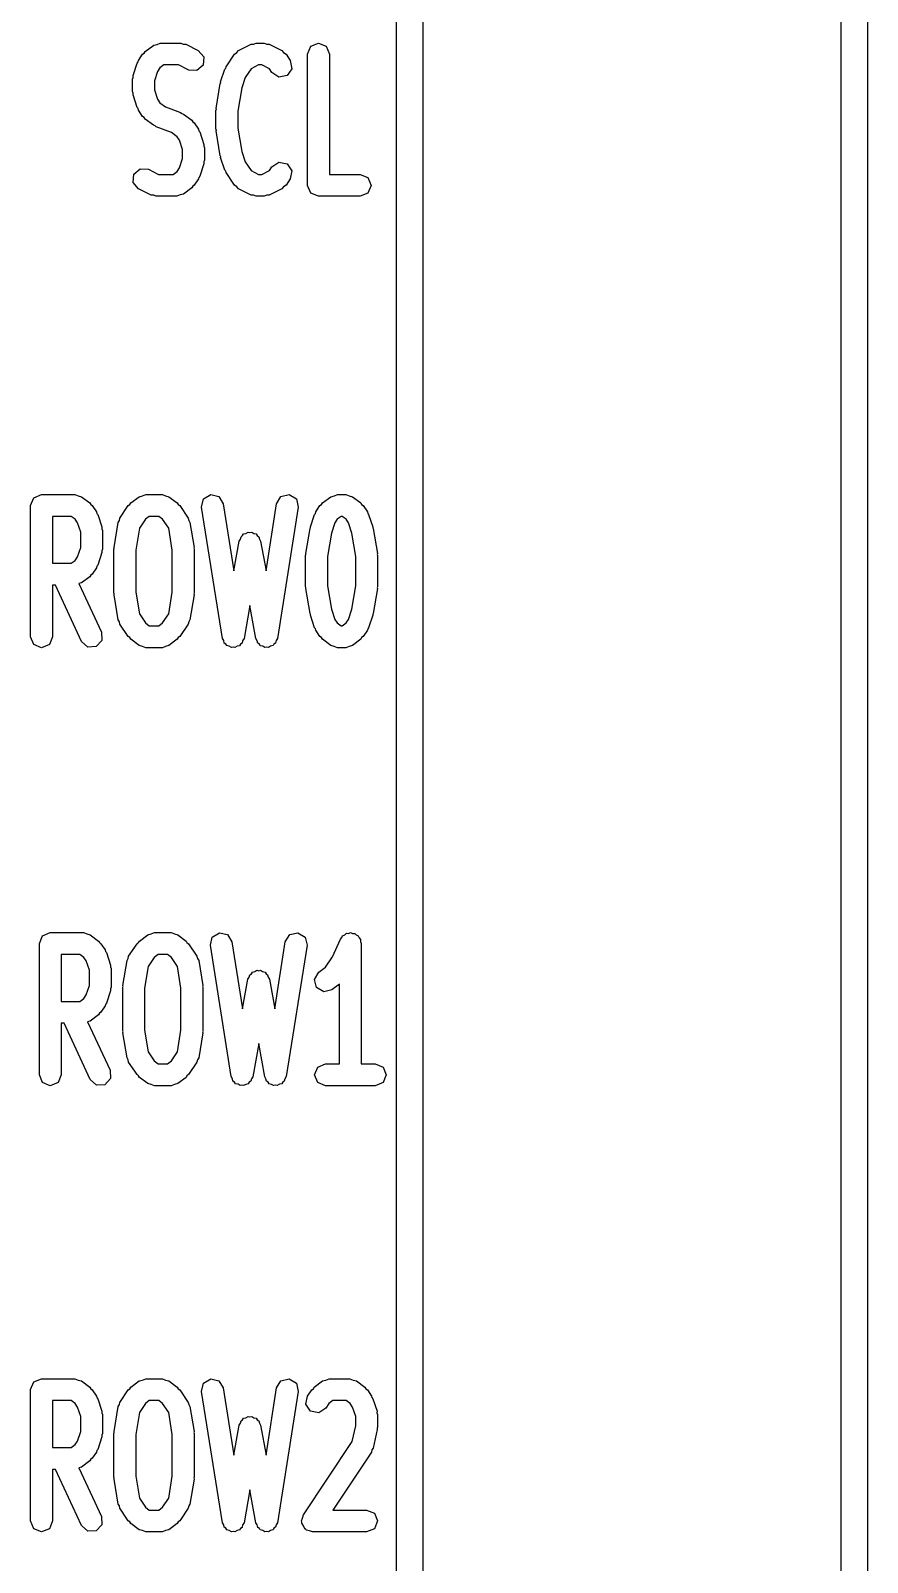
# Model space of a CAD drawing. Extents: x 66 to 223, y -169 to -36.
# Drawn here: x 103.89 to 108.67, y -67.89 to -59.14 of the extents above; entities that cross this region are included whole.
import ezdxf

# ---------------------------------------------------------------- set-up
doc = ezdxf.new("R2010")
doc.units = 0
doc.layers.add('BLACK', color=7, linetype='CONTINUOUS')

msp = doc.modelspace()

# ---------------------------------------------------------------- linework, layer by layer
at = {"layer": 'BLACK', "linetype": 'CONTINUOUS'}
for p, q in [((105.981, -76.1917), (105.981, -45.7117)), ((108.671, -45.7117), (108.671, -76.1917)), ((106.131, -45.7867), (106.131, -76.1167)), ((108.521, -76.1167), (108.521, -45.7867)), ((104.546, -59.2567), (104.594, -59.221)), ((104.594, -59.221), (104.613, -59.2161)), ((104.613, -59.2161), (104.631, -59.2085)), ((104.631, -59.2085), (104.75, -59.2085)), ((104.75, -59.2085), (104.763, -59.2141)), ((104.763, -59.2141), (104.778, -59.2151)), ((104.778, -59.2151), (104.849, -59.2508)), ((105.079, -59.2508), (105.151, -59.2151)), ((105.151, -59.2151), (105.165, -59.2141)), ((105.165, -59.2141), (105.179, -59.2085)), ((105.179, -59.2085), (105.226, -59.2085)), ((105.226, -59.2085), (105.24, -59.2141)), ((105.24, -59.2141), (105.254, -59.2151)), ((105.254, -59.2151), (105.326, -59.2508)), ((105.492, -59.2268), (105.536, -59.2085)), ((105.536, -59.2085), (105.58, -59.2268)), ((104.506, -59.3162), (104.508, -59.3077)), ((104.508, -59.3077), (104.531, -59.272)), ((104.531, -59.272), (104.54, -59.266)), ((104.54, -59.266), (104.546, -59.2567)), ((104.849, -59.2508), (104.881, -59.2869)), ((104.881, -59.2869), (104.877, -59.3346)), ((105.008, -59.3435), (105.055, -59.272)), ((105.055, -59.272), (105.069, -59.263)), ((105.069, -59.263), (105.079, -59.2508)), ((105.326, -59.2508), (105.336, -59.263)), ((105.336, -59.263), (105.35, -59.272)), ((105.35, -59.272), (105.373, -59.3077)), ((105.373, -59.3077), (105.383, -59.3547)), ((105.473, -59.271), (105.492, -59.2268)), ((105.473, -60.021), (105.473, -59.271)), ((105.58, -59.2268), (105.598, -59.271)), ((105.598, -59.271), (105.598, -59.9585)), ((104.476, -59.3941), (104.5, -59.3226)), ((104.477, -59.4043), (104.476, -59.3941)), ((104.5, -59.3226), (104.506, -59.3162)), ((104.616, -59.3701), (104.598, -59.424)), ((104.629, -59.3503), (104.616, -59.3701)), ((104.652, -59.3335), (104.629, -59.3503)), ((104.735, -59.3335), (104.652, -59.3335)), ((104.794, -59.3626), (104.735, -59.3335)), ((104.841, -59.366), (104.794, -59.3626)), ((104.877, -59.3346), (104.841, -59.366)), ((104.976, -59.4298), (105, -59.3584)), ((105, -59.3584), (105.006, -59.3519)), ((105.006, -59.3519), (105.008, -59.3435)), ((105.15, -59.3552), (105.116, -59.4058)), ((105.193, -59.3335), (105.15, -59.3552)), ((105.211, -59.3335), (105.193, -59.3335)), ((105.255, -59.3552), (105.211, -59.3335)), ((105.269, -59.3771), (105.255, -59.3552)), ((105.309, -59.4037), (105.269, -59.3771)), ((105.356, -59.3944), (105.309, -59.4037)), ((105.383, -59.3547), (105.356, -59.3944)), ((104.473, -59.4138), (104.477, -59.4043)), ((104.473, -59.4853), (104.473, -59.4138)), ((104.477, -59.4948), (104.473, -59.4853)), ((104.598, -59.424), (104.598, -59.4751)), ((104.598, -59.4751), (104.616, -59.529)), ((104.95, -59.5821), (104.974, -59.4393)), ((104.974, -59.4393), (104.977, -59.4349)), ((104.977, -59.4349), (104.976, -59.4298)), ((105.097, -59.4647), (105.074, -59.5976)), ((105.116, -59.4058), (105.097, -59.4647)), ((104.476, -59.505), (104.477, -59.4948)), ((104.5, -59.5765), (104.476, -59.505)), ((104.616, -59.529), (104.629, -59.5488)), ((104.629, -59.5488), (104.661, -59.5728)), ((104.661, -59.5728), (104.748, -59.6053)), ((104.506, -59.5829), (104.5, -59.5765)), ((104.508, -59.5914), (104.506, -59.5829)), ((104.531, -59.6271), (104.508, -59.5914)), ((104.54, -59.6331), (104.531, -59.6271)), ((104.546, -59.6424), (104.54, -59.6331)), ((104.593, -59.6781), (104.546, -59.6424)), ((104.748, -59.6053), (104.755, -59.6116)), ((104.755, -59.6116), (104.764, -59.6138)), ((104.764, -59.6138), (104.811, -59.6496)), ((104.811, -59.6496), (104.817, -59.6589)), ((104.817, -59.6589), (104.826, -59.6649)), ((104.949, -59.5924), (104.952, -59.5874)), ((104.949, -59.6996), (104.949, -59.5924)), ((104.952, -59.5874), (104.95, -59.5821)), ((105.074, -59.5976), (105.074, -59.6944)), ((104.602, -59.6804), (104.593, -59.6781)), ((104.609, -59.6867), (104.602, -59.6804)), ((104.696, -59.7192), (104.609, -59.6867)), ((104.728, -59.7431), (104.696, -59.7192)), ((104.741, -59.763), (104.728, -59.7431)), ((104.826, -59.6649), (104.85, -59.7006)), ((104.85, -59.7006), (104.851, -59.709)), ((104.851, -59.709), (104.857, -59.7155)), ((104.857, -59.7155), (104.881, -59.7869)), ((104.952, -59.7046), (104.949, -59.6996)), ((104.95, -59.7098), (104.952, -59.7046)), ((104.974, -59.8527), (104.95, -59.7098)), ((105.074, -59.6944), (105.097, -59.8273)), ((104.759, -59.8168), (104.741, -59.763)), ((104.759, -59.868), (104.759, -59.8168)), ((104.881, -59.7869), (104.88, -59.7972)), ((104.88, -59.7972), (104.884, -59.8067)), ((104.884, -59.8067), (104.884, -59.8781)), ((105.097, -59.8273), (105.116, -59.8861)), ((104.728, -59.9417), (104.741, -59.9219)), ((104.741, -59.9219), (104.759, -59.868)), ((104.881, -59.8979), (104.857, -59.9693)), ((104.884, -59.8781), (104.88, -59.8876)), ((104.88, -59.8876), (104.881, -59.8979)), ((104.977, -59.857), (104.974, -59.8527)), ((104.976, -59.8622), (104.977, -59.857)), ((105, -59.9336), (104.976, -59.8622)), ((105.116, -59.8861), (105.15, -59.9368)), ((105.255, -59.9368), (105.269, -59.9149)), ((105.269, -59.9149), (105.309, -59.8883)), ((105.309, -59.8883), (105.356, -59.8976)), ((105.356, -59.8976), (105.383, -59.9373)), ((104.476, -60.005), (104.48, -59.9573)), ((104.508, -60.0412), (104.476, -60.005)), ((104.48, -59.9573), (104.516, -59.926)), ((104.516, -59.926), (104.564, -59.9294)), ((104.564, -59.9294), (104.622, -59.9585)), ((104.622, -59.9585), (104.705, -59.9585)), ((104.705, -59.9585), (104.728, -59.9417)), ((104.85, -59.9842), (104.826, -60.0199)), ((104.851, -59.9758), (104.85, -59.9842)), ((104.857, -59.9693), (104.851, -59.9758)), ((105.006, -59.9401), (105, -59.9336)), ((105.008, -59.9485), (105.006, -59.9401)), ((105.055, -60.0199), (105.008, -59.9485)), ((105.15, -59.9368), (105.193, -59.9585)), ((105.193, -59.9585), (105.211, -59.9585)), ((105.211, -59.9585), (105.255, -59.9368)), ((105.373, -59.9842), (105.35, -60.0199)), ((105.383, -59.9373), (105.373, -59.9842)), ((105.598, -59.9585), (105.774, -59.9585)), ((105.774, -59.9585), (105.818, -59.9768)), ((105.818, -59.9768), (105.836, -60.021)), ((104.579, -60.0769), (104.508, -60.0412)), ((104.594, -60.0779), (104.579, -60.0769)), ((104.607, -60.0835), (104.594, -60.0779)), ((104.726, -60.0835), (104.607, -60.0835)), ((104.745, -60.0759), (104.726, -60.0835)), ((104.764, -60.071), (104.745, -60.0759)), ((104.811, -60.0353), (104.764, -60.071)), ((104.817, -60.026), (104.811, -60.0353)), ((104.826, -60.0199), (104.817, -60.026)), ((105.069, -60.0289), (105.055, -60.0199)), ((105.079, -60.0412), (105.069, -60.0289)), ((105.151, -60.0769), (105.079, -60.0412)), ((105.165, -60.0779), (105.151, -60.0769)), ((105.179, -60.0835), (105.165, -60.0779)), ((105.226, -60.0835), (105.179, -60.0835)), ((105.24, -60.0779), (105.226, -60.0835)), ((105.254, -60.0769), (105.24, -60.0779)), ((105.326, -60.0412), (105.254, -60.0769)), ((105.336, -60.0289), (105.326, -60.0412)), ((105.35, -60.0199), (105.336, -60.0289)), ((105.492, -60.0652), (105.473, -60.021)), ((105.536, -60.0835), (105.492, -60.0652)), ((105.774, -60.0835), (105.536, -60.0835)), ((105.818, -60.0652), (105.774, -60.0835)), ((105.836, -60.021), (105.818, -60.0652)), ((103.891, -61.849), (103.909, -61.8048)), ((103.909, -61.8048), (103.953, -61.7865)), ((103.953, -61.7865), (104.144, -61.7865)), ((104.144, -61.7865), (104.162, -61.7941)), ((104.162, -61.7941), (104.181, -61.799)), ((104.181, -61.799), (104.229, -61.8347)), ((104.229, -61.8347), (104.234, -61.844)), ((104.234, -61.844), (104.243, -61.85)), ((104.449, -61.85), (104.458, -61.844)), ((104.458, -61.844), (104.463, -61.8347)), ((104.463, -61.8347), (104.511, -61.799)), ((104.511, -61.799), (104.53, -61.7941)), ((104.53, -61.7941), (104.549, -61.7865)), ((104.549, -61.7865), (104.644, -61.7865)), ((104.644, -61.7865), (104.662, -61.7941)), ((104.662, -61.7941), (104.681, -61.799)), ((104.681, -61.799), (104.729, -61.8347)), ((104.729, -61.8347), (104.734, -61.844)), ((104.734, -61.844), (104.743, -61.85)), ((104.868, -61.8588), (104.879, -61.8123)), ((104.879, -61.8123), (104.92, -61.7873)), ((104.92, -61.7873), (104.966, -61.7984)), ((104.966, -61.7984), (104.991, -61.8392)), ((104.991, -61.8392), (105.052, -62.2223)), ((105.236, -62.2223), (105.296, -61.8392)), ((105.296, -61.8392), (105.321, -61.7984)), ((105.321, -61.7984), (105.368, -61.7873)), ((105.368, -61.7873), (105.409, -61.8123)), ((105.409, -61.8123), (105.42, -61.8588)), ((105.544, -61.85), (105.553, -61.844)), ((105.553, -61.844), (105.559, -61.8347)), ((105.559, -61.8347), (105.606, -61.799)), ((105.606, -61.799), (105.626, -61.7941)), ((105.626, -61.7941), (105.644, -61.7865)), ((105.644, -61.7865), (105.691, -61.7865)), ((105.691, -61.7865), (105.71, -61.7941)), ((105.71, -61.7941), (105.729, -61.799)), ((105.729, -61.799), (105.777, -61.8347)), ((105.777, -61.8347), (105.782, -61.844)), ((105.782, -61.844), (105.791, -61.85)), ((103.891, -62.599), (103.891, -61.849)), ((104.016, -61.9115), (104.016, -62.1793)), ((104.123, -61.9115), (104.016, -61.9115)), ((104.145, -61.9283), (104.123, -61.9115)), ((104.159, -61.9481), (104.145, -61.9283)), ((104.243, -61.85), (104.267, -61.8857)), ((104.267, -61.8857), (104.269, -61.8942)), ((104.269, -61.8942), (104.275, -61.9006)), ((104.275, -61.9006), (104.298, -61.9721)), ((104.392, -61.9459), (104.399, -61.9345)), ((104.399, -61.9345), (104.401, -61.9215)), ((104.401, -61.9215), (104.449, -61.85)), ((104.547, -61.9283), (104.513, -61.9796)), ((104.569, -61.9115), (104.547, -61.9283)), ((104.623, -61.9115), (104.569, -61.9115)), ((104.645, -61.9283), (104.623, -61.9115)), ((104.68, -61.9796), (104.645, -61.9283)), ((104.743, -61.85), (104.791, -61.9215)), ((104.791, -61.9215), (104.794, -61.9345)), ((104.794, -61.9345), (104.801, -61.9459)), ((104.987, -62.6088), (104.868, -61.8588)), ((105.42, -61.8588), (105.301, -62.6088)), ((105.489, -61.9721), (105.513, -61.9006)), ((105.513, -61.9006), (105.519, -61.8942)), ((105.519, -61.8942), (105.52, -61.8857)), ((105.52, -61.8857), (105.544, -61.85)), ((105.642, -61.9283), (105.629, -61.9481)), ((105.665, -61.9115), (105.642, -61.9283)), ((105.671, -61.9115), (105.665, -61.9115)), ((105.693, -61.9283), (105.671, -61.9115)), ((105.706, -61.9481), (105.693, -61.9283)), ((105.791, -61.85), (105.815, -61.8857)), ((105.815, -61.8857), (105.817, -61.8942)), ((105.817, -61.8942), (105.822, -61.9006)), ((105.822, -61.9006), (105.846, -61.9721)), ((104.177, -62.002), (104.159, -61.9481)), ((104.177, -62.0888), (104.177, -62.002)), ((104.298, -61.9721), (104.298, -61.9823)), ((104.298, -61.9823), (104.302, -61.9918)), ((104.302, -61.9918), (104.302, -62.099)), ((104.368, -62.0887), (104.392, -61.9459)), ((104.513, -61.9796), (104.492, -62.1042)), ((104.7, -62.1042), (104.68, -61.9796)), ((104.801, -61.9459), (104.825, -62.0887)), ((105.093, -62.0275), (105.102, -62.0215)), ((105.102, -62.0215), (105.108, -62.012)), ((105.108, -62.012), (105.121, -62.0091)), ((105.121, -62.0091), (105.133, -62.0017)), ((105.133, -62.0017), (105.144, -62.0041)), ((105.144, -62.0041), (105.155, -62.0017)), ((105.155, -62.0017), (105.166, -62.0091)), ((105.166, -62.0091), (105.18, -62.012)), ((105.18, -62.012), (105.186, -62.0215)), ((105.186, -62.0215), (105.195, -62.0275)), ((105.463, -62.1244), (105.487, -61.9816)), ((105.487, -61.9816), (105.49, -61.9772)), ((105.49, -61.9772), (105.489, -61.9721)), ((105.609, -62.007), (105.587, -62.1399)), ((105.629, -61.9481), (105.609, -62.007)), ((105.726, -62.007), (105.706, -61.9481)), ((105.748, -62.1399), (105.726, -62.007)), ((105.846, -61.9721), (105.846, -61.9772)), ((105.846, -61.9772), (105.848, -61.9816)), ((105.848, -61.9816), (105.872, -62.1244)), ((104.159, -62.1427), (104.177, -62.0888)), ((104.302, -62.099), (104.298, -62.1085)), ((104.298, -62.1085), (104.298, -62.1188)), ((104.367, -62.099), (104.369, -62.094)), ((104.367, -62.349), (104.367, -62.099)), ((104.369, -62.094), (104.368, -62.0887)), ((104.492, -62.1042), (104.492, -62.3438)), ((104.7, -62.3438), (104.7, -62.1042)), ((104.825, -62.0887), (104.823, -62.094)), ((104.823, -62.094), (104.825, -62.099)), ((104.825, -62.099), (104.825, -62.349)), ((105.052, -62.2223), (105.082, -62.0523)), ((105.082, -62.0523), (105.09, -62.0408)), ((105.09, -62.0408), (105.093, -62.0275)), ((105.195, -62.0275), (105.198, -62.0408)), ((105.198, -62.0408), (105.205, -62.0523)), ((105.205, -62.0523), (105.236, -62.2223)), ((104.016, -62.1793), (104.123, -62.1793)), ((104.123, -62.1793), (104.145, -62.1626)), ((104.145, -62.1626), (104.159, -62.1427)), ((104.269, -62.1967), (104.267, -62.2051)), ((104.275, -62.1902), (104.269, -62.1967)), ((104.298, -62.1188), (104.275, -62.1902)), ((105.462, -62.1347), (105.464, -62.1297)), ((105.462, -62.3133), (105.462, -62.1347)), ((105.464, -62.1297), (105.463, -62.1244)), ((105.587, -62.1399), (105.587, -62.3081)), ((105.748, -62.3081), (105.748, -62.1399)), ((105.872, -62.1244), (105.871, -62.1297)), ((105.871, -62.1297), (105.873, -62.1347)), ((105.873, -62.1347), (105.873, -62.3133)), ((104.229, -62.2561), (104.181, -62.2918)), ((104.234, -62.2468), (104.229, -62.2561)), ((104.243, -62.2408), (104.234, -62.2468)), ((104.267, -62.2051), (104.243, -62.2408)), ((104.033, -62.3043), (104.016, -62.3043)), ((104.016, -62.3043), (104.016, -62.599)), ((104.182, -62.6254), (104.033, -62.3043)), ((104.181, -62.2918), (104.166, -62.2956)), ((104.166, -62.2956), (104.296, -62.5726)), ((104.369, -62.354), (104.367, -62.349)), ((104.368, -62.3593), (104.369, -62.354)), ((104.392, -62.5021), (104.368, -62.3593)), ((104.492, -62.3438), (104.513, -62.4683)), ((104.68, -62.4683), (104.7, -62.3438)), ((104.825, -62.3593), (104.801, -62.5021)), ((104.825, -62.349), (104.823, -62.354)), ((104.823, -62.354), (104.825, -62.3593)), ((105.464, -62.3183), (105.462, -62.3133)), ((105.463, -62.3235), (105.464, -62.3183)), ((105.487, -62.4664), (105.463, -62.3235)), ((105.587, -62.3081), (105.609, -62.441)), ((105.726, -62.441), (105.748, -62.3081)), ((105.872, -62.3235), (105.848, -62.4664)), ((105.873, -62.3133), (105.871, -62.3183)), ((105.871, -62.3183), (105.872, -62.3235)), ((105.144, -62.4203), (105.11, -62.6099)), ((105.178, -62.6099), (105.144, -62.4203)), ((105.609, -62.441), (105.629, -62.4999)), ((105.706, -62.4999), (105.726, -62.441)), ((104.399, -62.5134), (104.392, -62.5021)), ((104.401, -62.5265), (104.399, -62.5134)), ((104.449, -62.5979), (104.401, -62.5265)), ((104.513, -62.4683), (104.547, -62.5197)), ((104.547, -62.5197), (104.569, -62.5365)), ((104.569, -62.5365), (104.623, -62.5365)), ((104.623, -62.5365), (104.645, -62.5197)), ((104.645, -62.5197), (104.68, -62.4683)), ((104.791, -62.5265), (104.743, -62.5979)), ((104.794, -62.5134), (104.791, -62.5265)), ((104.801, -62.5021), (104.794, -62.5134)), ((105.49, -62.4708), (105.487, -62.4664)), ((105.489, -62.4759), (105.49, -62.4708)), ((105.513, -62.5473), (105.489, -62.4759)), ((105.519, -62.5538), (105.513, -62.5473)), ((105.629, -62.4999), (105.642, -62.5197)), ((105.642, -62.5197), (105.665, -62.5365)), ((105.665, -62.5365), (105.671, -62.5365)), ((105.671, -62.5365), (105.693, -62.5197)), ((105.693, -62.5197), (105.706, -62.4999)), ((105.822, -62.5473), (105.817, -62.5538)), ((105.846, -62.4759), (105.822, -62.5473)), ((105.848, -62.4664), (105.846, -62.4708)), ((105.846, -62.4708), (105.846, -62.4759)), ((103.909, -62.6432), (103.891, -62.599)), ((104.016, -62.599), (103.998, -62.6432)), ((104.218, -62.6577), (104.182, -62.6254)), ((104.298, -62.6203), (104.265, -62.6556)), ((104.296, -62.5726), (104.298, -62.6203)), ((104.458, -62.604), (104.449, -62.5979)), ((104.463, -62.6133), (104.458, -62.604)), ((104.511, -62.649), (104.463, -62.6133)), ((104.729, -62.6133), (104.681, -62.649)), ((104.734, -62.604), (104.729, -62.6133)), ((104.743, -62.5979), (104.734, -62.604)), ((104.994, -62.6209), (104.987, -62.6088)), ((104.997, -62.6348), (104.994, -62.6209)), ((105.006, -62.6405), (104.997, -62.6348)), ((105.102, -62.6219), (105.099, -62.6357)), ((105.11, -62.6099), (105.102, -62.6219)), ((105.185, -62.6219), (105.178, -62.6099)), ((105.188, -62.6357), (105.185, -62.6219)), ((105.29, -62.6348), (105.281, -62.6405)), ((105.293, -62.6209), (105.29, -62.6348)), ((105.301, -62.6088), (105.293, -62.6209)), ((105.52, -62.5622), (105.519, -62.5538)), ((105.544, -62.5979), (105.52, -62.5622)), ((105.553, -62.604), (105.544, -62.5979)), ((105.559, -62.6133), (105.553, -62.604)), ((105.606, -62.649), (105.559, -62.6133)), ((105.777, -62.6133), (105.729, -62.649)), ((105.782, -62.604), (105.777, -62.6133)), ((105.791, -62.5979), (105.782, -62.604)), ((105.815, -62.5622), (105.791, -62.5979)), ((105.817, -62.5538), (105.815, -62.5622)), ((103.953, -62.6615), (103.909, -62.6432)), ((103.998, -62.6432), (103.953, -62.6615)), ((104.265, -62.6556), (104.218, -62.6577)), ((104.53, -62.6539), (104.511, -62.649)), ((104.549, -62.6615), (104.53, -62.6539)), ((104.644, -62.6615), (104.549, -62.6615)), ((104.662, -62.6539), (104.644, -62.6615)), ((104.681, -62.649), (104.662, -62.6539)), ((105.012, -62.6496), (105.006, -62.6405)), ((105.026, -62.6529), (105.012, -62.6496)), ((105.038, -62.6605), (105.026, -62.6529)), ((105.048, -62.6582), (105.038, -62.6605)), ((105.058, -62.6607), (105.048, -62.6582)), ((105.07, -62.6533), (105.058, -62.6607)), ((105.084, -62.6502), (105.07, -62.6533)), ((105.09, -62.6413), (105.084, -62.6502)), ((105.099, -62.6357), (105.09, -62.6413)), ((105.198, -62.6413), (105.188, -62.6357)), ((105.203, -62.6502), (105.198, -62.6413)), ((105.217, -62.6533), (105.203, -62.6502)), ((105.229, -62.6607), (105.217, -62.6533)), ((105.24, -62.6582), (105.229, -62.6607)), ((105.25, -62.6605), (105.24, -62.6582)), ((105.262, -62.6529), (105.25, -62.6605)), ((105.276, -62.6496), (105.262, -62.6529)), ((105.281, -62.6405), (105.276, -62.6496)), ((105.625, -62.6539), (105.606, -62.649)), ((105.644, -62.6615), (105.625, -62.6539)), ((105.691, -62.6615), (105.644, -62.6615)), ((105.71, -62.6539), (105.691, -62.6615)), ((105.729, -62.649), (105.71, -62.6539)), ((103.959, -64.3068), (104.003, -64.2885)), ((104.003, -64.2885), (104.194, -64.2885)), ((104.194, -64.2885), (104.212, -64.2961)), ((104.212, -64.2961), (104.231, -64.301)), ((104.561, -64.301), (104.58, -64.2961)), ((104.58, -64.2961), (104.599, -64.2885)), ((104.599, -64.2885), (104.694, -64.2885)), ((104.694, -64.2885), (104.712, -64.2961)), ((104.712, -64.2961), (104.731, -64.301)), ((104.929, -64.3143), (104.97, -64.2893)), ((104.97, -64.2893), (105.016, -64.3004)), ((105.371, -64.3004), (105.418, -64.2893)), ((105.418, -64.2893), (105.459, -64.3143)), ((105.686, -64.3017), (105.695, -64.2927)), ((105.695, -64.2927), (105.707, -64.293)), ((105.707, -64.293), (105.718, -64.2885)), ((105.718, -64.2885), (105.73, -64.2935)), ((105.73, -64.2935), (105.743, -64.2939)), ((105.743, -64.2939), (105.751, -64.3023)), ((103.941, -64.351), (103.959, -64.3068)), ((103.941, -65.101), (103.941, -64.351)), ((104.231, -64.301), (104.279, -64.3367)), ((104.279, -64.3367), (104.284, -64.346)), ((104.284, -64.346), (104.293, -64.352)), ((104.293, -64.352), (104.317, -64.3877)), ((104.451, -64.4235), (104.499, -64.352)), ((104.499, -64.352), (104.508, -64.346)), ((104.508, -64.346), (104.513, -64.3367)), ((104.513, -64.3367), (104.561, -64.301)), ((104.731, -64.301), (104.779, -64.3367)), ((104.779, -64.3367), (104.784, -64.346)), ((104.784, -64.346), (104.793, -64.352)), ((104.793, -64.352), (104.841, -64.4235)), ((104.918, -64.3608), (104.929, -64.3143)), ((105.037, -65.1108), (104.918, -64.3608)), ((105.016, -64.3004), (105.041, -64.3412)), ((105.041, -64.3412), (105.102, -64.7243)), ((105.286, -64.7243), (105.346, -64.3412)), ((105.346, -64.3412), (105.371, -64.3004)), ((105.47, -64.3608), (105.351, -65.1108)), ((105.459, -64.3143), (105.47, -64.3608)), ((105.615, -64.4279), (105.661, -64.3256)), ((105.661, -64.3256), (105.669, -64.3176)), ((105.669, -64.3176), (105.673, -64.3068)), ((105.673, -64.3068), (105.686, -64.3017)), ((105.751, -64.3023), (105.762, -64.3068)), ((105.762, -64.3068), (105.767, -64.319)), ((105.767, -64.319), (105.776, -64.3286)), ((105.776, -64.3286), (105.776, -64.3402)), ((105.776, -64.3402), (105.78, -64.351)), ((105.78, -64.351), (105.78, -65.0385)), ((104.066, -64.4135), (104.066, -64.6813)), ((104.173, -64.4135), (104.066, -64.4135)), ((104.195, -64.4303), (104.173, -64.4135)), ((104.209, -64.4501), (104.195, -64.4303)), ((104.227, -64.504), (104.209, -64.4501)), ((104.317, -64.3877), (104.319, -64.3962)), ((104.319, -64.3962), (104.325, -64.4026)), ((104.325, -64.4026), (104.348, -64.4741)), ((104.418, -64.5907), (104.442, -64.4479)), ((104.442, -64.4479), (104.449, -64.4365)), ((104.449, -64.4365), (104.451, -64.4235)), ((104.597, -64.4303), (104.563, -64.4816)), ((104.619, -64.4135), (104.597, -64.4303)), ((104.673, -64.4135), (104.619, -64.4135)), ((104.695, -64.4303), (104.673, -64.4135)), ((104.73, -64.4816), (104.695, -64.4303)), ((104.841, -64.4235), (104.844, -64.4365)), ((104.844, -64.4365), (104.851, -64.4479)), ((104.851, -64.4479), (104.875, -64.5907)), ((105.576, -64.486), (105.615, -64.4279)), ((104.227, -64.5908), (104.227, -64.504)), ((104.348, -64.4741), (104.348, -64.4843)), ((104.348, -64.4843), (104.352, -64.4938)), ((104.352, -64.4938), (104.352, -64.601)), ((104.563, -64.4816), (104.542, -64.6062)), ((104.75, -64.6062), (104.73, -64.4816)), ((105.102, -64.7243), (105.132, -64.5543)), ((105.132, -64.5543), (105.14, -64.5428)), ((105.14, -64.5428), (105.143, -64.5295)), ((105.143, -64.5295), (105.152, -64.5235)), ((105.152, -64.5235), (105.158, -64.514)), ((105.158, -64.514), (105.171, -64.5111)), ((105.171, -64.5111), (105.183, -64.5037)), ((105.183, -64.5037), (105.194, -64.5061)), ((105.194, -64.5061), (105.205, -64.5037)), ((105.205, -64.5037), (105.216, -64.5111)), ((105.216, -64.5111), (105.23, -64.514)), ((105.23, -64.514), (105.236, -64.5235)), ((105.236, -64.5235), (105.245, -64.5295)), ((105.245, -64.5295), (105.248, -64.5428)), ((105.248, -64.5428), (105.255, -64.5543)), ((105.255, -64.5543), (105.286, -64.7243)), ((105.513, -64.5564), (105.537, -64.5153)), ((105.525, -64.6028), (105.513, -64.5564)), ((105.537, -64.5153), (105.576, -64.486)), ((104.195, -64.6646), (104.209, -64.6447)), ((104.209, -64.6447), (104.227, -64.5908)), ((104.348, -64.6208), (104.325, -64.6922)), ((104.352, -64.601), (104.348, -64.6105)), ((104.348, -64.6105), (104.348, -64.6208)), ((104.417, -64.601), (104.419, -64.596)), ((104.417, -64.851), (104.417, -64.601)), ((104.419, -64.596), (104.418, -64.5907)), ((104.542, -64.6062), (104.542, -64.8458)), ((104.75, -64.8458), (104.75, -64.6062)), ((104.875, -64.5907), (104.873, -64.596)), ((104.873, -64.596), (104.875, -64.601)), ((104.875, -64.601), (104.875, -64.851)), ((105.566, -64.6271), (105.525, -64.6028)), ((105.612, -64.6153), (105.566, -64.6271)), ((105.655, -64.5831), (105.612, -64.6153)), ((105.655, -65.0385), (105.655, -64.5831)), ((104.066, -64.6813), (104.173, -64.6813)), ((104.173, -64.6813), (104.195, -64.6646)), ((104.317, -64.7071), (104.293, -64.7428)), ((104.319, -64.6987), (104.317, -64.7071)), ((104.325, -64.6922), (104.319, -64.6987)), ((104.083, -64.8063), (104.066, -64.8063)), ((104.066, -64.8063), (104.066, -65.101)), ((104.232, -65.1274), (104.083, -64.8063)), ((104.231, -64.7938), (104.216, -64.7976)), ((104.216, -64.7976), (104.346, -65.0746)), ((104.279, -64.7581), (104.231, -64.7938)), ((104.284, -64.7488), (104.279, -64.7581)), ((104.293, -64.7428), (104.284, -64.7488)), ((104.419, -64.856), (104.417, -64.851)), ((104.418, -64.8613), (104.419, -64.856)), ((104.442, -65.0041), (104.418, -64.8613)), ((104.542, -64.8458), (104.563, -64.9703)), ((104.73, -64.9703), (104.75, -64.8458)), ((104.875, -64.8613), (104.851, -65.0041)), ((104.875, -64.851), (104.873, -64.856)), ((104.873, -64.856), (104.875, -64.8613)), ((104.563, -64.9703), (104.597, -65.0217)), ((104.695, -65.0217), (104.73, -64.9703)), ((105.194, -64.9223), (105.16, -65.1119)), ((105.228, -65.1119), (105.194, -64.9223)), ((104.346, -65.0746), (104.348, -65.1223)), ((104.449, -65.0154), (104.442, -65.0041)), ((104.451, -65.0285), (104.449, -65.0154)), ((104.499, -65.0999), (104.451, -65.0285)), ((104.597, -65.0217), (104.619, -65.0385)), ((104.619, -65.0385), (104.673, -65.0385)), ((104.673, -65.0385), (104.695, -65.0217)), ((104.841, -65.0285), (104.793, -65.0999)), ((104.844, -65.0154), (104.841, -65.0285)), ((104.851, -65.0041), (104.844, -65.0154)), ((105.512, -65.101), (105.531, -65.0568)), ((105.531, -65.0568), (105.575, -65.0385)), ((105.575, -65.0385), (105.655, -65.0385)), ((105.78, -65.0385), (105.86, -65.0385)), ((105.86, -65.0385), (105.905, -65.0568)), ((105.905, -65.0568), (105.923, -65.101)), ((103.959, -65.1452), (103.941, -65.101)), ((104.003, -65.1635), (103.959, -65.1452)), ((104.048, -65.1452), (104.003, -65.1635)), ((104.066, -65.101), (104.048, -65.1452)), ((104.268, -65.1597), (104.232, -65.1274)), ((104.315, -65.1576), (104.268, -65.1597)), ((104.348, -65.1223), (104.315, -65.1576)), ((104.508, -65.106), (104.499, -65.0999)), ((104.513, -65.1153), (104.508, -65.106)), ((104.561, -65.151), (104.513, -65.1153)), ((104.58, -65.1559), (104.561, -65.151)), ((104.599, -65.1635), (104.58, -65.1559)), ((104.694, -65.1635), (104.599, -65.1635)), ((104.712, -65.1559), (104.694, -65.1635)), ((104.731, -65.151), (104.712, -65.1559)), ((104.779, -65.1153), (104.731, -65.151)), ((104.784, -65.106), (104.779, -65.1153)), ((104.793, -65.0999), (104.784, -65.106)), ((105.044, -65.1229), (105.037, -65.1108)), ((105.047, -65.1368), (105.044, -65.1229)), ((105.056, -65.1425), (105.047, -65.1368)), ((105.062, -65.1516), (105.056, -65.1425)), ((105.076, -65.1549), (105.062, -65.1516)), ((105.088, -65.1625), (105.076, -65.1549)), ((105.098, -65.1602), (105.088, -65.1625)), ((105.108, -65.1627), (105.098, -65.1602)), ((105.12, -65.1553), (105.108, -65.1627)), ((105.134, -65.1522), (105.12, -65.1553)), ((105.14, -65.1433), (105.134, -65.1522)), ((105.149, -65.1377), (105.14, -65.1433)), ((105.152, -65.1239), (105.149, -65.1377)), ((105.16, -65.1119), (105.152, -65.1239)), ((105.235, -65.1239), (105.228, -65.1119)), ((105.238, -65.1377), (105.235, -65.1239)), ((105.248, -65.1433), (105.238, -65.1377)), ((105.253, -65.1522), (105.248, -65.1433)), ((105.267, -65.1553), (105.253, -65.1522)), ((105.279, -65.1627), (105.267, -65.1553)), ((105.29, -65.1602), (105.279, -65.1627)), ((105.3, -65.1625), (105.29, -65.1602)), ((105.312, -65.1549), (105.3, -65.1625)), ((105.326, -65.1516), (105.312, -65.1549)), ((105.331, -65.1425), (105.326, -65.1516)), ((105.34, -65.1368), (105.331, -65.1425)), ((105.343, -65.1229), (105.34, -65.1368)), ((105.351, -65.1108), (105.343, -65.1229)), ((105.531, -65.1452), (105.512, -65.101)), ((105.575, -65.1635), (105.531, -65.1452)), ((105.86, -65.1635), (105.575, -65.1635)), ((105.905, -65.1452), (105.86, -65.1635)), ((105.923, -65.101), (105.905, -65.1452)), ((103.891, -66.899), (103.909, -66.8548)), ((103.891, -67.649), (103.891, -66.899)), ((103.909, -66.8548), (103.953, -66.8365)), ((103.953, -66.8365), (104.144, -66.8365)), ((104.144, -66.8365), (104.162, -66.8441)), ((104.162, -66.8441), (104.181, -66.849)), ((104.181, -66.849), (104.229, -66.8847)), ((104.229, -66.8847), (104.234, -66.894)), ((104.234, -66.894), (104.243, -66.9)), ((104.243, -66.9), (104.267, -66.9357)), ((104.401, -66.9715), (104.449, -66.9)), ((104.449, -66.9), (104.458, -66.894)), ((104.458, -66.894), (104.463, -66.8847)), ((104.463, -66.8847), (104.511, -66.849)), ((104.511, -66.849), (104.53, -66.8441)), ((104.53, -66.8441), (104.549, -66.8365)), ((104.549, -66.8365), (104.644, -66.8365)), ((104.644, -66.8365), (104.662, -66.8441)), ((104.662, -66.8441), (104.681, -66.849)), ((104.681, -66.849), (104.729, -66.8847)), ((104.729, -66.8847), (104.734, -66.894)), ((104.734, -66.894), (104.743, -66.9)), ((104.743, -66.9), (104.791, -66.9715)), ((104.868, -66.9088), (104.879, -66.8623)), ((104.987, -67.6588), (104.868, -66.9088)), ((104.879, -66.8623), (104.92, -66.8373)), ((104.92, -66.8373), (104.966, -66.8484)), ((104.966, -66.8484), (104.991, -66.8892)), ((104.991, -66.8892), (105.052, -67.2723)), ((105.236, -67.2723), (105.296, -66.8892)), ((105.296, -66.8892), (105.321, -66.8484)), ((105.42, -66.9088), (105.301, -67.6588)), ((105.321, -66.8484), (105.368, -66.8373)), ((105.368, -66.8373), (105.409, -66.8623)), ((105.409, -66.8623), (105.42, -66.9088)), ((105.473, -66.9357), (105.497, -66.9)), ((105.497, -66.9), (105.506, -66.894)), ((105.506, -66.894), (105.511, -66.8847)), ((105.511, -66.8847), (105.559, -66.849)), ((105.559, -66.849), (105.578, -66.8441)), ((105.578, -66.8441), (105.596, -66.8365)), ((105.596, -66.8365), (105.715, -66.8365)), ((105.715, -66.8365), (105.734, -66.8441)), ((105.734, -66.8441), (105.753, -66.849)), ((105.753, -66.849), (105.8, -66.8847)), ((105.8, -66.8847), (105.806, -66.894)), ((105.806, -66.894), (105.815, -66.9)), ((105.815, -66.9), (105.839, -66.9357)), ((104.016, -66.9615), (104.016, -67.2293)), ((104.123, -66.9615), (104.016, -66.9615)), ((104.145, -66.9783), (104.123, -66.9615)), ((104.159, -66.9981), (104.145, -66.9783)), ((104.177, -67.052), (104.159, -66.9981)), ((104.267, -66.9357), (104.269, -66.9442)), ((104.269, -66.9442), (104.275, -66.9506)), ((104.275, -66.9506), (104.298, -67.0221)), ((104.368, -67.1387), (104.392, -66.9959)), ((104.392, -66.9959), (104.399, -66.9845)), ((104.399, -66.9845), (104.401, -66.9715)), ((104.547, -66.9783), (104.513, -67.0296)), ((104.569, -66.9615), (104.547, -66.9783)), ((104.623, -66.9615), (104.569, -66.9615)), ((104.645, -66.9783), (104.623, -66.9615)), ((104.68, -67.0296), (104.645, -66.9783)), ((104.791, -66.9715), (104.794, -66.9845)), ((104.794, -66.9845), (104.801, -66.9959)), ((104.801, -66.9959), (104.825, -67.1387)), ((105.463, -66.9827), (105.473, -66.9357)), ((105.49, -67.0224), (105.463, -66.9827)), ((105.577, -67.0051), (105.537, -67.0317)), ((105.595, -66.9783), (105.577, -67.0051)), ((105.617, -66.9615), (105.595, -66.9783)), ((105.694, -66.9615), (105.617, -66.9615)), ((105.717, -66.9783), (105.694, -66.9615)), ((105.73, -66.9981), (105.717, -66.9783)), ((105.748, -67.052), (105.73, -66.9981)), ((105.839, -66.9357), (105.84, -66.9442)), ((105.84, -66.9442), (105.846, -66.9506)), ((105.846, -66.9506), (105.87, -67.0221)), ((104.177, -67.1388), (104.177, -67.052)), ((104.298, -67.0221), (104.298, -67.0323)), ((104.298, -67.0323), (104.302, -67.0418)), ((104.302, -67.0418), (104.302, -67.149)), ((104.513, -67.0296), (104.492, -67.1542)), ((104.7, -67.1542), (104.68, -67.0296)), ((105.082, -67.1023), (105.09, -67.0908)), ((105.09, -67.0908), (105.093, -67.0775)), ((105.093, -67.0775), (105.102, -67.0715)), ((105.102, -67.0715), (105.108, -67.062)), ((105.108, -67.062), (105.121, -67.0591)), ((105.121, -67.0591), (105.133, -67.0517)), ((105.133, -67.0517), (105.144, -67.0541)), ((105.144, -67.0541), (105.155, -67.0517)), ((105.155, -67.0517), (105.166, -67.0591)), ((105.166, -67.0591), (105.18, -67.062)), ((105.18, -67.062), (105.186, -67.0715)), ((105.186, -67.0715), (105.195, -67.0775)), ((105.195, -67.0775), (105.198, -67.0908)), ((105.198, -67.0908), (105.205, -67.1023)), ((105.537, -67.0317), (105.49, -67.0224)), ((105.748, -67.1064), (105.748, -67.052)), ((105.87, -67.0221), (105.869, -67.0323)), ((105.869, -67.0323), (105.873, -67.0418)), ((105.873, -67.0418), (105.873, -67.1133)), ((104.159, -67.1927), (104.177, -67.1388)), ((104.298, -67.1688), (104.275, -67.2402)), ((104.302, -67.149), (104.298, -67.1585)), ((104.298, -67.1585), (104.298, -67.1688)), ((104.367, -67.149), (104.369, -67.144)), ((104.367, -67.399), (104.367, -67.149)), ((104.369, -67.144), (104.368, -67.1387)), ((104.492, -67.1542), (104.492, -67.3938)), ((104.7, -67.3938), (104.7, -67.1542)), ((104.825, -67.1387), (104.823, -67.144)), ((104.823, -67.144), (104.825, -67.149)), ((104.825, -67.149), (104.825, -67.399)), ((105.052, -67.2723), (105.082, -67.1023)), ((105.205, -67.1023), (105.236, -67.2723)), ((105.728, -67.1955), (105.748, -67.1064)), ((105.871, -67.1268), (105.848, -67.234)), ((105.873, -67.1133), (105.87, -67.1198)), ((105.87, -67.1198), (105.871, -67.1268)), ((104.016, -67.2293), (104.123, -67.2293)), ((104.123, -67.2293), (104.145, -67.2126)), ((104.145, -67.2126), (104.159, -67.1927)), ((104.267, -67.2551), (104.243, -67.2908)), ((104.269, -67.2467), (104.267, -67.2551)), ((104.275, -67.2402), (104.269, -67.2467)), ((105.449, -67.6143), (105.728, -67.1955)), ((105.839, -67.2551), (105.618, -67.5865)), ((105.841, -67.2436), (105.839, -67.2551)), ((105.848, -67.234), (105.841, -67.2436)), ((104.033, -67.3543), (104.016, -67.3543)), ((104.016, -67.3543), (104.016, -67.649)), ((104.182, -67.6754), (104.033, -67.3543)), ((104.181, -67.3418), (104.166, -67.3456)), ((104.166, -67.3456), (104.296, -67.6226)), ((104.229, -67.3061), (104.181, -67.3418)), ((104.234, -67.2968), (104.229, -67.3061)), ((104.243, -67.2908), (104.234, -67.2968)), ((104.369, -67.404), (104.367, -67.399)), ((104.368, -67.4093), (104.369, -67.404)), ((104.392, -67.5521), (104.368, -67.4093)), ((104.492, -67.3938), (104.513, -67.5183)), ((104.68, -67.5183), (104.7, -67.3938)), ((104.825, -67.4093), (104.801, -67.5521)), ((104.825, -67.399), (104.823, -67.404)), ((104.823, -67.404), (104.825, -67.4093)), ((104.513, -67.5183), (104.547, -67.5697)), ((104.645, -67.5697), (104.68, -67.5183)), ((105.144, -67.4703), (105.11, -67.6599)), ((105.178, -67.6599), (105.144, -67.4703)), ((104.399, -67.5634), (104.392, -67.5521)), ((104.401, -67.5765), (104.399, -67.5634)), ((104.449, -67.6479), (104.401, -67.5765)), ((104.547, -67.5697), (104.569, -67.5865)), ((104.569, -67.5865), (104.623, -67.5865)), ((104.623, -67.5865), (104.645, -67.5697)), ((104.791, -67.5765), (104.743, -67.6479)), ((104.794, -67.5634), (104.791, -67.5765)), ((104.801, -67.5521), (104.794, -67.5634)), ((105.445, -67.6322), (105.449, -67.6143)), ((105.618, -67.5865), (105.81, -67.5865)), ((105.81, -67.5865), (105.855, -67.6048)), ((105.855, -67.6048), (105.873, -67.649)), ((103.909, -67.6932), (103.891, -67.649)), ((103.953, -67.7115), (103.909, -67.6932)), ((103.998, -67.6932), (103.953, -67.7115)), ((104.016, -67.649), (103.998, -67.6932)), ((104.218, -67.7077), (104.182, -67.6754)), ((104.265, -67.7056), (104.218, -67.7077)), ((104.298, -67.6703), (104.265, -67.7056)), ((104.296, -67.6226), (104.298, -67.6703)), ((104.458, -67.654), (104.449, -67.6479)), ((104.463, -67.6633), (104.458, -67.654)), ((104.511, -67.699), (104.463, -67.6633)), ((104.53, -67.7039), (104.511, -67.699)), ((104.549, -67.7115), (104.53, -67.7039)), ((104.662, -67.7039), (104.644, -67.7115)), ((104.681, -67.699), (104.662, -67.7039)), ((104.729, -67.6633), (104.681, -67.699)), ((104.734, -67.654), (104.729, -67.6633)), ((104.743, -67.6479), (104.734, -67.654)), ((104.994, -67.6709), (104.987, -67.6588)), ((104.997, -67.6848), (104.994, -67.6709)), ((105.006, -67.6905), (104.997, -67.6848)), ((105.012, -67.6996), (105.006, -67.6905)), ((105.026, -67.7029), (105.012, -67.6996)), ((105.038, -67.7105), (105.026, -67.7029)), ((105.048, -67.7082), (105.038, -67.7105)), ((105.058, -67.7107), (105.048, -67.7082)), ((105.07, -67.7033), (105.058, -67.7107)), ((105.084, -67.7002), (105.07, -67.7033)), ((105.09, -67.6913), (105.084, -67.7002)), ((105.099, -67.6857), (105.09, -67.6913)), ((105.102, -67.6719), (105.099, -67.6857)), ((105.11, -67.6599), (105.102, -67.6719)), ((105.185, -67.6719), (105.178, -67.6599)), ((105.188, -67.6857), (105.185, -67.6719)), ((105.198, -67.6913), (105.188, -67.6857)), ((105.203, -67.7002), (105.198, -67.6913)), ((105.217, -67.7033), (105.203, -67.7002)), ((105.229, -67.7107), (105.217, -67.7033)), ((105.24, -67.7082), (105.229, -67.7107)), ((105.25, -67.7105), (105.24, -67.7082)), ((105.262, -67.7029), (105.25, -67.7105)), ((105.276, -67.6996), (105.262, -67.7029)), ((105.281, -67.6905), (105.276, -67.6996)), ((105.29, -67.6848), (105.281, -67.6905)), ((105.293, -67.6709), (105.29, -67.6848)), ((105.301, -67.6588), (105.293, -67.6709)), ((105.438, -67.649), (105.445, -67.6322)), ((105.441, -67.6549), (105.438, -67.649)), ((105.44, -67.6612), (105.441, -67.6549)), ((105.45, -67.6764), (105.44, -67.6612)), ((105.457, -67.6932), (105.45, -67.6764)), ((105.463, -67.6956), (105.457, -67.6932)), ((105.466, -67.701), (105.463, -67.6956)), ((105.484, -67.7045), (105.466, -67.701)), ((105.501, -67.7115), (105.484, -67.7045)), ((105.855, -67.6932), (105.81, -67.7115)), ((105.873, -67.649), (105.855, -67.6932)), ((104.644, -67.7115), (104.549, -67.7115)), ((105.81, -67.7115), (105.501, -67.7115))]:
    msp.add_line(p, q, dxfattribs=at)

doc.saveas('drawing.dxf')
